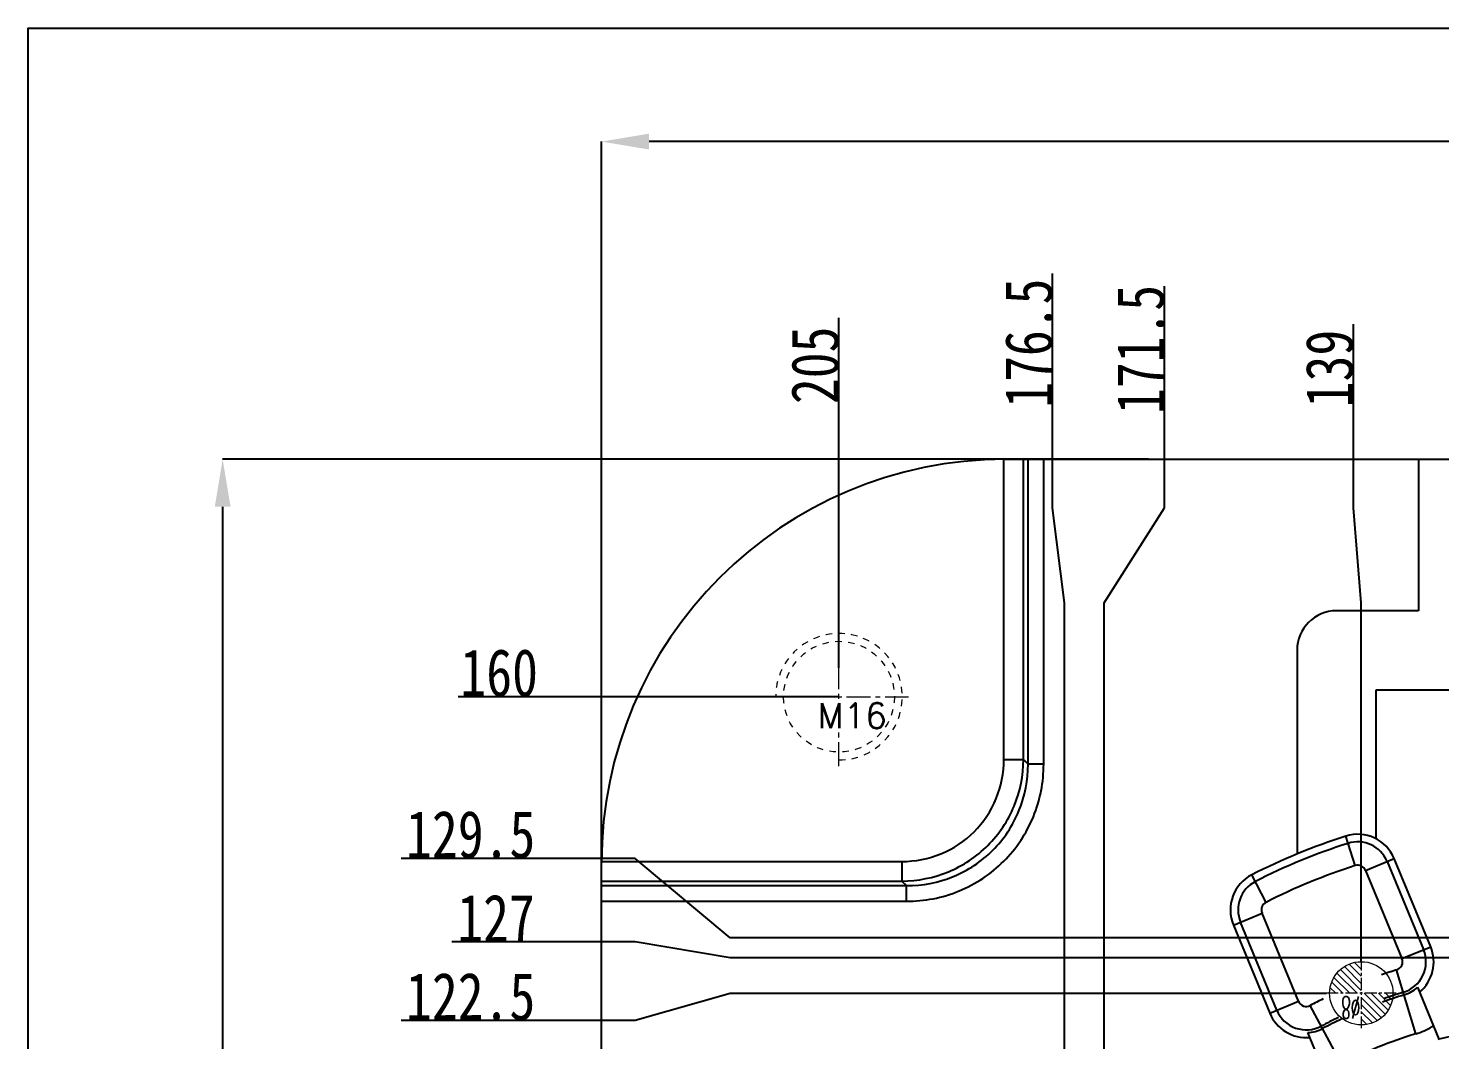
# Model space of a CAD drawing. Header units: millimetres. Extents: x 4797 to 6967, y -10922 to -3169.
# Drawn here: x 5246.5 to 5424.9, y -5741.4 to -5613.5 of the extents above; entities that cross this region are included whole.
import ezdxf
from ezdxf.enums import TextEntityAlignment as Align

# ---------------------------------------------------------------- set-up
doc = ezdxf.new("R2010")
doc.units = ezdxf.units.MM
doc.header["$LTSCALE"] = 16.335
doc.header["$PDMODE"] = 3
doc.header["$PDSIZE"] = 0.3125
doc.linetypes.add('CENTER', pattern=[0.6, 0.375, -0.075, 0.075, -0.075])
doc.linetypes.add('HIDDEN', pattern=[0.2, 0.1, -0.1])
doc.layers.get('0').update_dxf_attribs({"linetype": 'CONTINUOUS'})
doc.layers.get('Defpoints').update_dxf_attribs({"linetype": 'CONTINUOUS'})
doc.layers.add('DEFAULT_2', color=8, linetype='HIDDEN')
doc.layers.add('epin', color=13, linetype='CONTINUOUS', lineweight=9)
doc.layers.add('screw', color=33, linetype='CONTINUOUS', lineweight=13)
doc.styles.get("Standard").update_dxf_attribs({"font": 'txt', "width": 0.8})
doc.styles.add('TXT', font='txt.shx', dxfattribs={"bigfont": 'gbcbig.shx'})
doc.styles.add('TXT05', font='txt.shx', dxfattribs={"width": 0.5, "bigfont": 'gbcbig.shx'})
doc.dimstyles.new('ISO-25', dxfattribs={"dimtxt": 8, "dimasz": 6, "dimexe": 0, "dimexo": 0, "dimgap": 0, "dimtad": 1, "dimdsep": 46, "dimtxsty": 'Standard', "dimcen": 0, "dimclrd": 4, "dimclre": 4, "dimclrt": 6, "dimazin": 0, "dimtfac": 1, "dimtofl": 0, "dimtmove": 0, "dimatfit": 3, "dimfxl": 0, "dimarcsym": 0})

# ---------------------------------------------------------------- blocks, each defined once
blk = doc.blocks.new('screw_m16_g')
at = {"layer": 'screw', "color": 1, "linetype": 'CENTER', "ltscale": 0.497582}
for p, q in [((0, -8.8), (0, 8.8)), ((-8.8, 0), (8.8, 0))]:
    blk.add_line(p, q, dxfattribs=at)
at = {"layer": 'screw', "color": 33, "linetype": 'HIDDEN', "ltscale": 0.497582}
blk.add_circle((0, 0), 7, dxfattribs=at)
at = {"layer": 'screw', "color": 92, "linetype": 'HIDDEN', "ltscale": 0.497582}
blk.add_arc((0, 0), 8, 270, 180, dxfattribs=at)
at = {"layer": 'screw', "color": 6, "style": 'TXT'}
blk.add_text('M16', height=3.2, dxfattribs=at).set_placement((-2.72, -4))
blk = doc.blocks.new('*D207')
at = {"color": 4, "lineweight": -2}
for p, q in [((5318.98, -5723.85), (5318.98, -5627.83)), ((5782.98, -5627.83), (5324.98, -5627.83)), ((5788.98, -5723.85), (5788.98, -5627.83))]:
    blk.add_line(p, q, dxfattribs=at)
at = {"color": 4}
for points in [[(5324.98, -5626.83), (5324.98, -5628.83), (5318.98, -5627.83)], [(5782.98, -5626.83), (5782.98, -5628.83), (5788.98, -5627.83)]]:
    blk.add_solid(points, dxfattribs=at)
at = {"layer": 'Defpoints', "color": 0}
for p in [(5318.98, -5627.83), (5318.98, -5723.85), (5788.98, -5723.85)]:
    blk.add_point(p, dxfattribs=at)
at = {"color": 6, "insert": (5504.14, -5623.83), "char_height": 8, "attachment_point": 5}
blk.add_mtext('470', dxfattribs=at)
blk = doc.blocks.new('*D208')
at = {"color": 4, "lineweight": -2}
for p, q in [((5388.09, -5667.99), (5271.11, -5667.99)), ((5271.11, -5673.99), (5271.11, -6041.99)), ((5398.89, -6047.99), (5271.11, -6047.99))]:
    blk.add_line(p, q, dxfattribs=at)
at = {"color": 4}
for points in [[(5270.11, -5673.99), (5272.11, -5673.99), (5271.11, -5667.99)], [(5270.11, -6041.99), (5272.11, -6041.99), (5271.11, -6047.99)]]:
    blk.add_solid(points, dxfattribs=at)
at = {"layer": 'Defpoints', "color": 0}
for p in [(5388.09, -5667.99), (5271.11, -6047.99), (5398.89, -6047.99)]:
    blk.add_point(p, dxfattribs=at)
at = {"color": 6, "insert": (5267.11, -5848.35), "char_height": 8, "attachment_point": 5, "rotation": 90}
blk.add_mtext('380', dxfattribs=at)
blk = doc.blocks.new('*D160')
at = {"color": 4, "lineweight": -2}
for p, q in [((5323.25, -5728.99), (5300.05, -5728.99)), ((5335.25, -5730.99), (5323.25, -5728.99)), ((5529.58, -5730.99), (5335.25, -5730.99))]:
    blk.add_line(p, q, dxfattribs=at)
at = {"layer": 'Defpoints', "color": 0}
for p in [(5311.25, -5728.99), (5529.58, -5730.99), (5553.98, -5857.99)]:
    blk.add_point(p, dxfattribs=at)
at = {"color": 6, "insert": (5305.65, -5725.99), "char_height": 6, "attachment_point": 5}
blk.add_mtext('127', dxfattribs=at)
blk = doc.blocks.new('*D161')
at = {"color": 4, "lineweight": -2}
for p, q in [((5323.25, -5718.44), (5293.65, -5718.44)), ((5335.25, -5728.49), (5323.25, -5718.44)), ((5451.49, -5728.49), (5335.25, -5728.49))]:
    blk.add_line(p, q, dxfattribs=at)
at = {"layer": 'Defpoints', "color": 0}
for p in [(5311.25, -5718.44), (5451.49, -5728.49), (5553.98, -5857.99)]:
    blk.add_point(p, dxfattribs=at)
at = {"color": 6, "insert": (5302.45, -5715.44), "char_height": 6, "attachment_point": 5}
blk.add_mtext('129.5', dxfattribs=at)
blk = doc.blocks.new('*D162')
at = {"color": 4, "lineweight": -2}
for p, q in [((5335.25, -5735.49), (5323.25, -5738.92)), ((5410.58, -5735.49), (5335.25, -5735.49)), ((5323.25, -5738.92), (5293.65, -5738.92))]:
    blk.add_line(p, q, dxfattribs=at)
at = {"layer": 'Defpoints', "color": 0}
for p in [(5410.58, -5735.49), (5311.25, -5738.92), (5553.98, -5857.99)]:
    blk.add_point(p, dxfattribs=at)
at = {"color": 6, "insert": (5302.45, -5735.92), "char_height": 6, "attachment_point": 5}
blk.add_mtext('122.5', dxfattribs=at)
blk = doc.blocks.new('*D163')
at = {"color": 4, "lineweight": -2}
blk.add_line((5348.98, -5697.99), (5300.85, -5697.99), dxfattribs=at)
at = {"layer": 'Defpoints', "color": 0}
for p in [(5311.25, -5697.99), (5348.98, -5697.99), (5553.98, -5857.99)]:
    blk.add_point(p, dxfattribs=at)
at = {"color": 6, "insert": (5306.05, -5694.99), "char_height": 6, "attachment_point": 5}
blk.add_mtext('160', dxfattribs=at)
blk = doc.blocks.new('*D167')
at = {"color": 4, "lineweight": -2}
for p, q in [((5413.98, -5674.11), (5413.98, -5650.91)), ((5414.98, -5686.11), (5413.98, -5674.11)), ((5414.98, -5731.59), (5414.98, -5686.11))]:
    blk.add_line(p, q, dxfattribs=at)
at = {"layer": 'Defpoints', "color": 0}
for p in [(5413.98, -5662.11), (5414.98, -5731.59), (5553.98, -5857.99)]:
    blk.add_point(p, dxfattribs=at)
at = {"color": 6, "insert": (5410.98, -5656.51), "char_height": 6, "attachment_point": 5, "rotation": 90}
blk.add_mtext('139', dxfattribs=at)
blk = doc.blocks.new('*D168')
at = {"color": 4, "lineweight": -2}
for p, q in [((5390.11, -5674.11), (5390.11, -5646.11)), ((5382.48, -5686.11), (5390.11, -5674.11)), ((5382.48, -5762.59), (5382.48, -5686.11))]:
    blk.add_line(p, q, dxfattribs=at)
at = {"layer": 'Defpoints', "color": 0}
for p in [(5390.11, -5662.11), (5382.48, -5762.59), (5553.98, -5857.99)]:
    blk.add_point(p, dxfattribs=at)
at = {"color": 6, "insert": (5387.11, -5654.11), "char_height": 6, "attachment_point": 5, "rotation": 90}
blk.add_mtext('171.5', dxfattribs=at)
blk = doc.blocks.new('*D169')
at = {"color": 4, "lineweight": -2}
for p, q in [((5375.98, -5674.11), (5375.98, -5644.51)), ((5377.48, -5686.11), (5375.98, -5674.11)), ((5377.48, -5843.59), (5377.48, -5686.11))]:
    blk.add_line(p, q, dxfattribs=at)
at = {"layer": 'Defpoints', "color": 0}
for p in [(5375.98, -5662.11), (5377.48, -5843.59), (5553.98, -5857.99)]:
    blk.add_point(p, dxfattribs=at)
at = {"color": 6, "insert": (5372.98, -5653.31), "char_height": 6, "attachment_point": 5, "rotation": 90}
blk.add_mtext('176.5', dxfattribs=at)
blk = doc.blocks.new('*D170')
at = {"color": 4, "lineweight": -2}
blk.add_line((5348.98, -5694.36), (5348.98, -5650.11), dxfattribs=at)
at = {"layer": 'Defpoints', "color": 0}
for p in [(5348.98, -5662.11), (5348.98, -5694.36), (5553.98, -5857.99)]:
    blk.add_point(p, dxfattribs=at)
at = {"color": 6, "insert": (5345.98, -5656.11), "char_height": 6, "attachment_point": 5, "rotation": 90}
blk.add_mtext('205', dxfattribs=at)
blk = doc.blocks.new('epin_ejp_8')
at = {"layer": 'epin'}
h = blk.add_hatch(dxfattribs=at)
h.set_pattern_fill('_ANSI31', color=123, scale=0.2, angle=90, style=0)
h.set_pattern_definition([(135, (-263.1036, 1313.3417), (-0.4490128, -0.4490128), [])])
h.paths.add_polyline_path([(0, 4, 0.414214), (-4, 0), (0, 0)])
h.paths.add_polyline_path([(4, 0), (0, 0), (0, -4, 0.414214)])
at = {"layer": 'epin', "color": 1, "linetype": 'CENTER', "ltscale": 0.248791}
for p, q in [((0, -4.4), (0, 4.4)), ((-4.4, 0), (4.4, 0))]:
    blk.add_line(p, q, dxfattribs=at)
at = {"layer": 'epin'}
blk.add_circle((0, 0), 4, dxfattribs=at)
at = {"layer": 'epin', "color": 6, "style": 'TXT05', "width": 0.5}
blk.add_text('%%c8', height=2.8, dxfattribs=at).set_placement((1.33, 1.8), align=Align.MIDDLE)
blk = doc.blocks.new('1258')
at = {"layer": 'epin', "rotation": 180}
blk.add_blockref('epin_ejp_8', (-399.76, 2728.91), dxfattribs=at)

msp = doc.modelspace()

# ---------------------------------------------------------------- linework, layer by layer
at = {"color": 7, "linetype": 'Continuous'}
for p, q in [((5369.811, -5705.943), (5369.811, -5667.99)), ((5369.984, -5667.99), (5737.984, -5667.99)), ((5372.287, -5705.943), (5372.287, -5667.99)), ((5372.867, -5706.523), (5372.867, -5667.99)), ((5374.847, -5706.523), (5374.847, -5667.99)), ((5422.224, -5667.99), (5422.224, -5687.131)), ((5422.224, -5687.131), (5411.855, -5687.131)), ((5406.855, -5692.131), (5406.855, -5717.853)), ((5416.855, -5715.964), (5416.855, -5697.131)), ((5416.855, -5697.131), (5427.224, -5697.131)), ((5369.811, -5705.943), (5372.287, -5705.943)), ((5372.287, -5705.943), (5372.867, -5706.523)), ((5374.847, -5706.523), (5372.867, -5706.523)), ((5414.198, -5719.342), (5413.009, -5715.621)), ((5318.984, -5718.817), (5356.937, -5718.817)), ((5318.984, -5996.99), (5318.984, -5718.99)), ((5356.937, -5718.817), (5356.937, -5721.292)), ((5415.515, -5719.954), (5419.146, -5718.456)), ((5418.246, -5718.827), (5422.843, -5729.965)), ((5423.743, -5729.593), (5419.146, -5718.456)), ((5402.943, -5723.987), (5401.151, -5720.492)), ((5415.515, -5719.954), (5420.112, -5731.092)), ((5318.984, -5721.292), (5356.937, -5721.292)), ((5318.984, -5721.872), (5357.517, -5721.872)), ((5356.937, -5721.292), (5357.517, -5721.872)), ((5357.517, -5723.853), (5357.517, -5721.872)), ((5318.984, -5723.853), (5357.517, -5723.853)), ((5398.81, -5726.849), (5402.441, -5725.351)), ((5404.306, -5737.615), (5399.71, -5726.478)), ((5407.037, -5736.488), (5402.441, -5725.351)), ((5398.81, -5726.849), (5403.406, -5737.986)), ((5420.112, -5731.092), (5423.743, -5729.593)), ((5421.865, -5740.596), (5419.43, -5732.527)), ((5422.075, -5734.727), (5424.78, -5741.281)), ((5403.406, -5737.986), (5407.037, -5736.488)), ((5412.498, -5744.462), (5408.533, -5737.025)), ((5410.914, -5747.002), (5408.209, -5740.45))]:
    msp.add_line(p, q, dxfattribs=at)
msp.add_lwpolyline([(6001.378, -6133.841), (5246.546, -6133.841), (5246.546, -5613.499), (6001.378, -5613.499)], close=True)
for centre, radius, start, end in [((5369.984, -5718.99), 51, 90, 180), ((5411.855, -5692.131), 5, 90, 180), ((5436.767, -5789.985), 78.067, 107.71807, 117.1359), ((5414.524, -5720.363), 4.979, 22.42689, 107.71807), ((5436.767, -5789.985), 77.115, 107.71807, 117.13581), ((5414.524, -5720.363), 4.027, 22.42694, 107.71807), ((5436.767, -5789.985), 74.16, 107.71807, 117.13581), ((5414.524, -5720.363), 1.072, 22.42694, 107.71807), ((5403.432, -5724.942), 5, 117.13727, 202.42689), ((5403.432, -5724.942), 4.027, 117.13581, 202.42694), ((5403.432, -5724.942), 1.072, 117.13581, 202.42694), ((5419.121, -5731.501), 4.027, 286.79032, 22.42694), ((5419.121, -5731.501), 5, 309.88463, 22.42699), ((5419.121, -5731.501), 1.072, 286.79032, 22.42694), ((5436.767, -5789.985), 60.016, 106.79032, 108.69671), ((5436.767, -5789.985), 57.062, 106.79032, 109.4063), ((5419.121, -5731.501), 4.374, 286.79032, 312.48048), ((5408.028, -5736.079), 1.072, 202.42694, 298.06355), ((5436.767, -5789.985), 60.016, 116.30936, 118.06355), ((5436.767, -5789.985), 56.714, 106.79032, 109.69921), ((5408.028, -5736.079), 5, 202.42699, 274.96924), ((5408.028, -5736.079), 4.027, 202.42694, 298.06355), ((5436.767, -5789.985), 57.062, 115.59976, 118.06355), ((5436.767, -5789.985), 56.714, 115.30685, 118.06355), ((5408.028, -5736.079), 4.374, 272.3734, 298.06355), ((5436.767, -5789.985), 51.588, 106.79032, 118.06356), ((5419.121, -5731.501), 9.5, 286.79036, 300.47335)]:
    msp.add_arc(centre, radius, start, end, dxfattribs=at)
msp.add_ellipse((5436.971, -5790.369), major_axis=(-22.577, 45.279), ratio=0.9931736, start_param=-0.4598112, end_param=-0.220579, dxfattribs=at)
for points, knots in [([(5356.937, -5718.817), (5358.614, -5718.816), (5362.003, -5718.158), (5366.295, -5715.299), (5369.153, -5711.008), (5369.811, -5707.619), (5369.811, -5705.943)], [0, 0, 0, 0, 0.250058, 0.5000421, 0.7499717, 1, 1, 1, 1]), ([(5356.937, -5721.292), (5358.934, -5721.286), (5362.967, -5720.488), (5368.072, -5717.077), (5371.483, -5711.972), (5372.28, -5707.939), (5372.287, -5705.943)], [0, 0, 0, 0, 0.2500357, 0.5000418, 0.7499939, 1, 1, 1, 1]), ([(5357.517, -5723.853), (5359.774, -5723.853), (5364.336, -5722.967), (5370.113, -5719.119), (5373.961, -5713.341), (5374.847, -5708.779), (5374.847, -5706.523)], [0, 0, 0, 0, 0.2500254, 0.4999994, 0.7499737, 1, 1, 1, 1]), ([(5357.517, -5721.872), (5359.518, -5721.877), (5363.564, -5721.103), (5368.692, -5717.696), (5372.097, -5712.569), (5372.871, -5708.523), (5372.867, -5706.523)], [0, 0, 0, 0, 0.2500493, 0.5000435, 0.7499845, 1, 1, 1, 1])]:
    msp.add_open_spline(points, degree=3, knots=knots, dxfattribs=at)
at = {"layer": 'DEFAULT_2', "color": 8, "linetype": 'HIDDEN'}
for p, q in [((5369.984, -5667.99), (5369.984, -5667.99)), ((5318.984, -5718.99), (5318.984, -5718.99)), ((5424.811, -5741.356), (5424.78, -5741.281))]:
    msp.add_line(p, q, dxfattribs=at)
msp.add_arc((5419.121, -5731.501), 9.5, 300.47335, 301.51166, dxfattribs=at)

# ---------------------------------------------------------------- block references
msp.add_blockref('1258', (5814.739, -8464.395))
at = {"layer": 'screw'}
msp.add_blockref('screw_m16_g', (5348.984, -5697.99), dxfattribs=at)

# ---------------------------------------------------------------- dimensions: what is measured, and where the dimension line sits
dim = msp.add_linear_dim(base=(5318.984, -5627.83), p1=(5788.984, -5723.853), p2=(5318.984, -5723.853), dimstyle='ISO-25', override={"dimfxl": 1.25})
dim.commit()
dim.dimension.update_dxf_attribs({"geometry": '*D207', "text_midpoint": (5504.137, -5627.83), "dimtype": 160})
for feature_location, offset, dtype, picture, middle in [((5377.484, -5843.59), (-1.5, 181.475), 1, '*D169', (5372.984, -5653.315)), ((5382.484, -5762.59), (7.624, 100.475), 1, '*D168', (5387.108, -5654.115)), ((5348.984, -5694.358), (0, 32.243), 1, '*D170', (5345.984, -5656.115)), ((5414.984, -5731.59), (-1, 69.475), 1, '*D167', (5410.984, -5656.515)), ((5348.984, -5697.99), (-37.738, 0), 0, '*D163', (5306.046, -5694.99)), ((5451.494, -5728.49), (-140.248, 10.049), 0, '*D161', (5302.446, -5715.441)), ((5529.584, -5730.99), (-218.338, 2), 0, '*D160', (5305.646, -5725.99)), ((5410.584, -5735.49), (-99.338, -3.426), 0, '*D162', (5302.446, -5735.915))]:
    dim = msp.add_ordinate_dim(feature_location=feature_location, offset=offset, dtype=dtype, origin=(5553.984, -5857.99), dimstyle='ISO-25', override={"dimtxt": 6, "dimfxl": 1.25})
    dim.commit()
    dim.dimension.update_dxf_attribs({"geometry": picture, "text_midpoint": middle})
dim = msp.add_linear_dim(base=(5271.105, -6047.99), p1=(5388.085, -5667.99), p2=(5398.887, -6047.99), angle=90, dimstyle='ISO-25', override={"dimfxl": 1.25})
dim.commit()
dim.dimension.update_dxf_attribs({"geometry": '*D208', "text_midpoint": (5271.105, -5848.354), "dimtype": 160})

doc.saveas('drawing.dxf')
